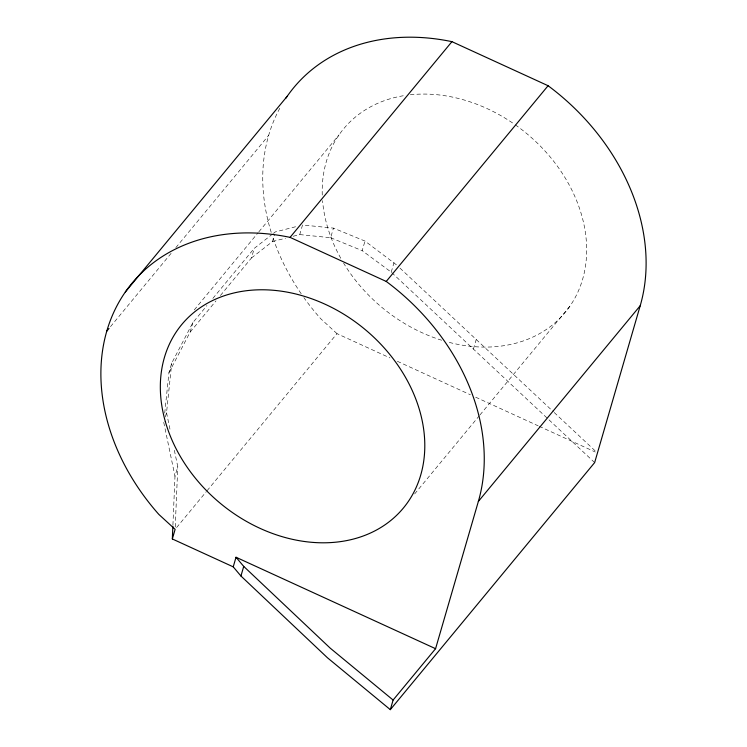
<?xml version="1.0" encoding="UTF-8"?>
<svg xmlns="http://www.w3.org/2000/svg" width="747" height="747" viewBox="0 0 747 747"><rect width="100%" height="100%" fill="white"/><g stroke="black" fill="none" stroke-linecap="round" stroke-linejoin="round"><path stroke-width="0.56" stroke-dasharray="3.73 2.8" d="M172.921 525.038L174.994 476.287L177.777 466.688L174.032 448.704M175.228 527.027L177.777 466.688M164.714 413.1L168.953 372.678L171.745 363.079L192.894 322.555L206.947 305.57M165.292 417.003L166.534 412.736L171.745 363.079M168.953 372.678L190.102 332.163L192.894 322.555M220.421 295.513L251.478 257.958L254.26 248.359L272.506 234.091M251.478 257.958L272.459 241.561L274.625 234.091M293.197 236.257L299.743 234.586L302.535 224.978L333.451 228.115L364.984 241.066L396.564 264.924M299.743 234.586L330.66 237.723L333.451 228.115M594.649 462.589L391.232 272.151L362.192 250.665L364.984 241.066M391.232 272.151L394.024 262.552M473.421 349.101L476.212 339.493M110.491 326.663L171.371 253.046M175.825 247.659L268.64 135.44M194.267 309.912L258.126 232.7M258.864 231.803L339.054 134.843M212.858 298.417L254.26 248.359M190.102 332.163L215.986 300.873M176.609 527.55L206.312 491.638M207.059 490.742L336.99 333.638L389.925 357.897M414.632 493.944L479.229 415.836M479.966 414.94L569.812 306.317M273.421 233.381L275.251 231.953L297.073 226.369M272.459 241.561L285.55 238.209M330.66 237.723L362.192 250.665M397.339 361.287L470.386 394.761M475.68 397.189L538.148 425.818M539.203 426.304L595.322 452.019M336.99 333.638L320.668 318.67A208.534 163.966 39.6 0 1 303.889 297.614M399.953 268.098L553.359 411.718M554.199 412.512L595.742 451.403M166.534 412.736L170.521 431.841M163.742 422.344L174.994 476.287M301.209 293.776A208.534 163.966 39.6 0 1 272.599 236.715M271.217 232.382A208.534 163.966 39.6 0 1 280.041 107.829M515.262 124.814A143.863 113.114 39.6 0 1 582.016 281.255A143.863 113.114 39.6 0 1 447.266 341.874M441.673 340.24A143.863 113.114 39.6 0 1 343.62 263.159M340.781 258.285A143.863 113.114 39.6 0 1 322.573 200.663M322.256 195.06A143.863 113.114 39.6 0 1 405.677 95.373M410.327 94.776A143.863 113.114 39.6 0 1 514.309 124.142"/><path stroke-width="1.12" d="M285.924 98.156A208.534 163.966 39.6 0 1 451.926 41.655L548.093 85.728A208.534 163.966 39.6 0 1 640.216 305.719L594.649 462.589L390.317 709.65L327.457 657.771L240.936 576.002L233.232 566.852L172.333 538.961L172.874 526.196M172.333 538.961L175.125 529.343L158.812 514.384A208.534 163.966 39.6 0 1 114.524 310.677A208.534 163.966 39.6 0 1 290.06 237.369L451.926 41.655M233.232 566.852L236.024 557.253L435.576 648.695L478.36 501.433L640.216 305.719M240.936 576.002L243.727 566.403L236.024 557.253M390.317 709.65L393.109 700.042L435.576 648.695M125.328 292.012L287.184 96.307M106.784 331.154L109.006 328.456M478.36 501.433A208.534 163.966 39.6 0 0 386.236 281.442L548.093 85.728M290.06 237.369L386.236 281.442M393.109 700.042L330.249 648.172L243.727 566.403M165.292 421.448A143.863 113.114 39.6 0 0 387.291 523.18A143.863 113.114 39.6 0 0 325.122 304.244A143.863 113.114 39.6 0 0 165.292 421.448"/></g></svg>
